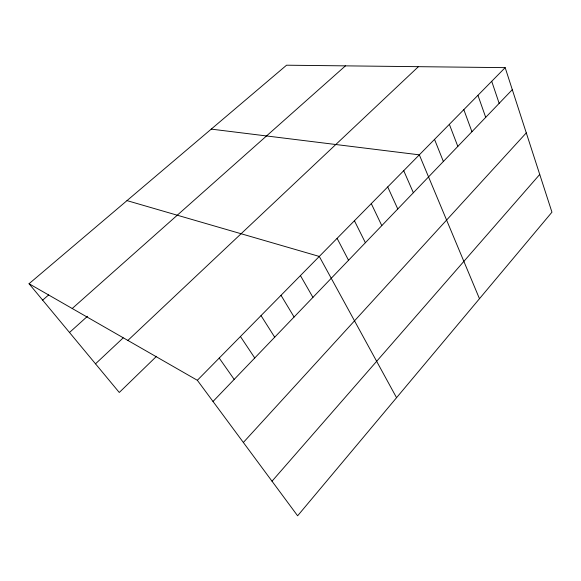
<?xml version="1.0" encoding="UTF-8"?>
<svg xmlns="http://www.w3.org/2000/svg" width="581" height="581" viewBox="0 0 581 581"><rect width="100%" height="100%" fill="white"/><g stroke="black" fill="none" stroke-linecap="round" stroke-linejoin="round"><path stroke-width="0.87" d="M272.017 481.199L539.734 174.453M243.352 442.468L526.284 132.882M213.009 401.471L512.297 89.663M197.344 380.294L505.172 67.643L551.95 212.188L297.617 515.797L197.344 380.294L29.05 283.739L286.556 65.203L505.172 67.643M156.536 356.291L119.279 392.473L29.05 283.739M127.864 340.43L418.414 66.677M95.509 363.829L123.157 337.91M69.502 332.492L87.484 316.275M72.218 308.504L345.448 65.864M42.653 300.13L48.702 294.894M211.244 129.12L419.322 154.836L479.47 298.714M126.999 200.619L319.289 256.439L396.554 397.695M219.219 358.078L234.187 379.408M240.44 336.53L254.747 357.99M261.029 315.614L274.704 337.198M281.015 295.315L294.088 317.001M300.428 275.597L312.927 297.37M337.096 238.355L348.542 260.266M354.425 220.758L365.384 242.72M371.288 203.626L381.79 225.631M387.716 186.937L397.774 208.978M403.722 170.683L413.36 192.739M434.53 139.396L443.368 161.474M449.36 124.334L457.828 146.412M463.827 109.642L471.932 131.713M477.938 95.299L485.709 117.362M491.715 81.304L499.159 103.353"/></g></svg>
